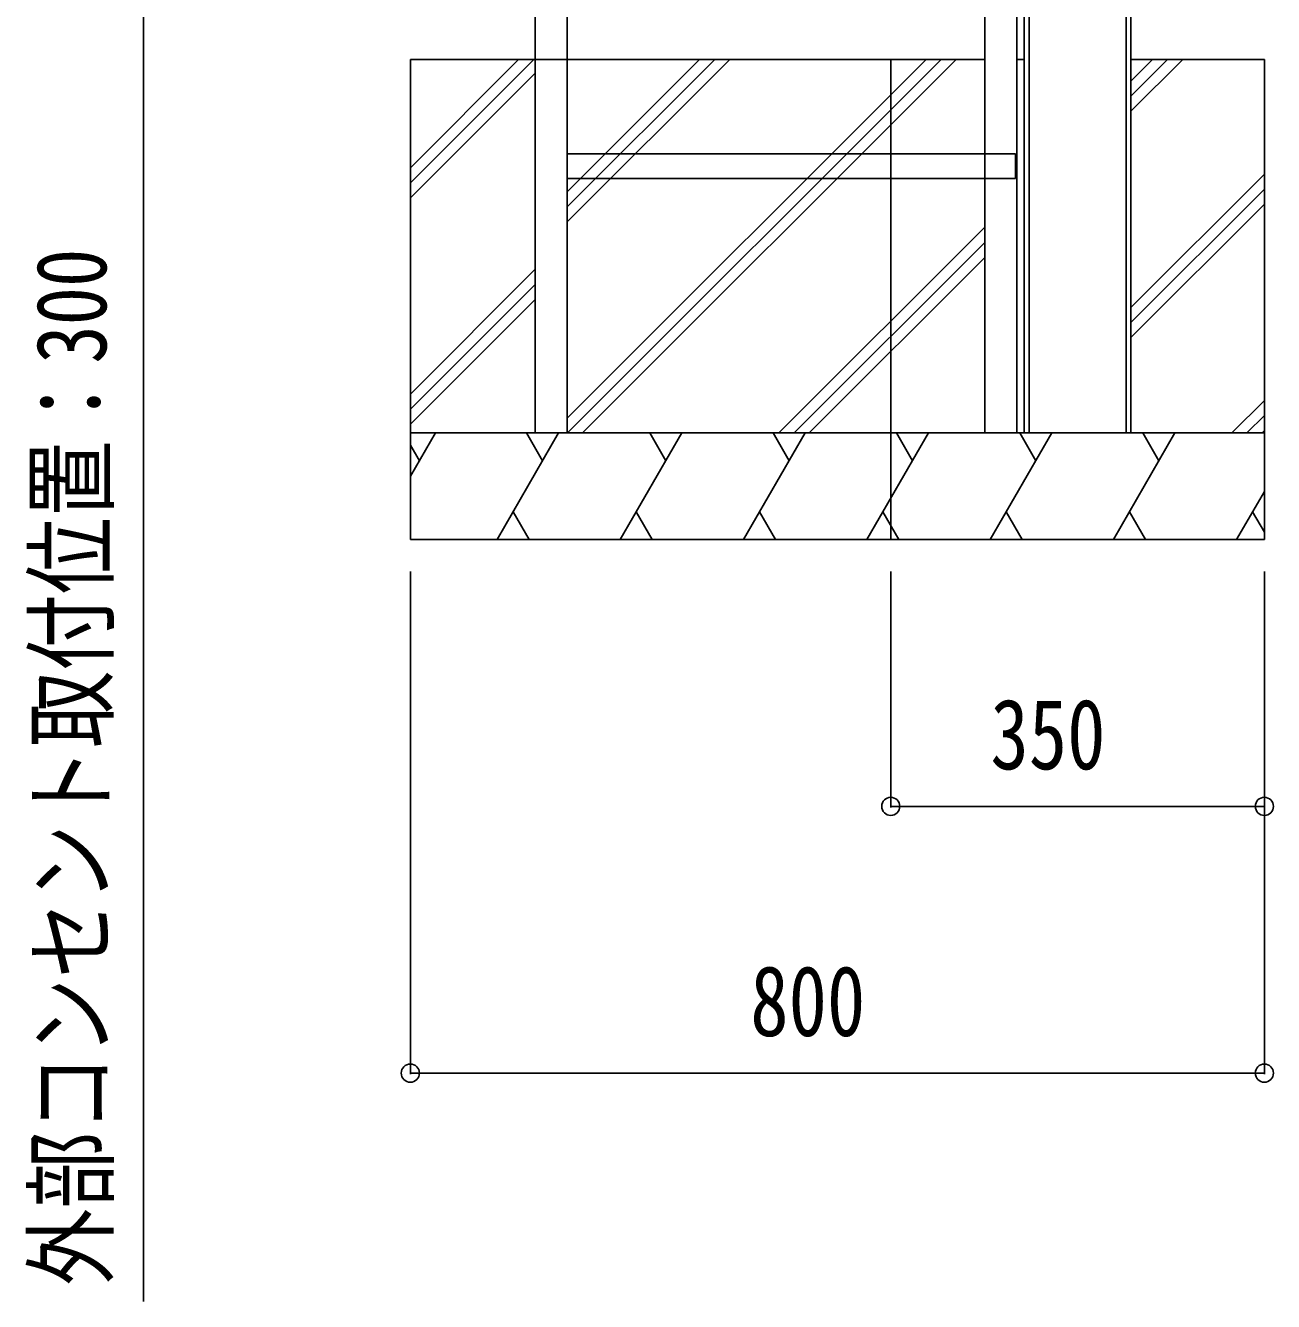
# Model space of a CAD drawing. Units: millimetres, scale not verified. Extents: x -8410 to 8410, y -5940 to 5940.
# Drawn here: x -4842 to -3673, y -1924 to -728 of the extents above; entities that cross this region are included whole.
import ezdxf
from ezdxf.enums import TextEntityAlignment as Align

# ---------------------------------------------------------------- set-up
doc = ezdxf.new("R2010")
doc.units = ezdxf.units.MM
doc.header["$LTSCALE"] = 30
doc.layers.add('0-4_YKK_A1', color=4, linetype='Continuous')
doc.layers.add('0-5_YKK_D', color=6, linetype='Continuous')
doc.styles.add('ＭＳ ゴシック', font='')
doc.styles.get('ＭＳ ゴシック').set_extended_font_data('MS Gothic')

msp = doc.modelspace()

# ---------------------------------------------------------------- linework, layer by layer
at = {"layer": '0-4_YKK_A1'}
for p, q in [((-4364.1, 420.5), (-4364.1, -1110)), ((-4334.1, 420.5), (-4334.1, -1110)), ((-3943.1, 420.5), (-3943.1, -1110)), ((-3913.1, -637.5), (-3913.1, -1110)), ((-3906.1, -660), (-3906.1, -1110)), ((-3901.6, -660), (-3901.6, -1110)), ((-3810.6, -660), (-3810.6, -1110)), ((-3806.1, -660), (-3806.1, -1110)), ((-4481.1, -760), (-4481.1, -1210)), ((-3943.1, -760), (-4481.1, -760)), ((-4481.1, -861.44), (-4379.66, -760)), ((-4481.1, -875.58), (-4365.52, -760)), ((-4334.1, -883.97), (-4210.14, -760)), ((-4334.1, -1096.1), (-3998, -760)), ((-4334.1, -898.11), (-4195.99, -760)), ((-4334.1, -912.25), (-4181.85, -760)), ((-4333.86, -1110), (-3983.86, -760)), ((-4319.72, -1110), (-3969.72, -760)), ((-4031.1, -760), (-4031.1, -1210)), ((-3906.1, -760.07), (-3913.1, -760.07)), ((-3681.1, -760), (-3806.1, -760)), ((-3806.1, -780.23), (-3785.87, -760)), ((-3806.1, -794.38), (-3771.73, -760)), ((-3806.1, -808.52), (-3757.59, -760)), ((-3681.1, -760), (-3681.1, -1210)), ((-4481.1, -889.73), (-4364.1, -772.73)), ((-4334.1, -848.5), (-4334.1, -871.5)), ((-3914.3, -848.5), (-3914.3, -871.5)), ((-3806.1, -992.37), (-3681.1, -867.37)), ((-3806.1, -1006.51), (-3681.1, -881.51)), ((-3806.1, -1020.65), (-3681.1, -895.65)), ((-4135.87, -1110), (-3943.1, -917.23)), ((-4121.73, -1110), (-3943.1, -931.38)), ((-4481.1, -1073.57), (-4364.1, -956.57)), ((-4107.59, -1110), (-3943.1, -945.52)), ((-4481.1, -1087.72), (-4364.1, -970.72)), ((-4481.1, -1101.86), (-4364.1, -984.86)), ((-3711.61, -1110), (-3681.1, -1079.5)), ((-3697.47, -1110), (-3681.1, -1093.64)), ((-3681.1, -1110), (-4481.1, -1110)), ((-4481.1, -1150.6), (-4457.67, -1110)), ((-4399.93, -1210), (-4342.2, -1110)), ((-4372.2, -1110), (-4357.2, -1135.98)), ((-4284.46, -1210), (-4226.73, -1110)), ((-4256.73, -1110), (-4241.73, -1135.98)), ((-4168.99, -1210), (-4111.26, -1110)), ((-4141.26, -1110), (-4126.26, -1135.98)), ((-4053.52, -1210), (-3995.79, -1110)), ((-4025.79, -1110), (-4010.79, -1135.98)), ((-3938.05, -1210), (-3880.32, -1110)), ((-3910.32, -1110), (-3895.32, -1135.98)), ((-3906.1, -1110), (-3806.1, -1110)), ((-3822.58, -1210), (-3764.85, -1110)), ((-3794.85, -1110), (-3779.85, -1135.98)), ((-3683.32, -1110), (-3681.1, -1107.78)), ((-4481.1, -1121.37), (-4472.67, -1135.98)), ((-3707.11, -1210), (-3681.1, -1164.95)), ((-4369.93, -1210), (-4384.93, -1184.02)), ((-4254.46, -1210), (-4269.46, -1184.02)), ((-4138.99, -1210), (-4153.99, -1184.02)), ((-4023.52, -1210), (-4038.52, -1184.02)), ((-3908.05, -1210), (-3923.05, -1184.02)), ((-3792.58, -1210), (-3807.58, -1184.02)), ((-3681.1, -1203.08), (-3692.11, -1184.02)), ((-3681.1, -1210), (-4481.1, -1210))]:
    msp.add_line(p, q, dxfattribs=at)
for points in [[(-4334.1, -848.5), (-3943.1, -848.5), (-3914.3, -848.5)], [(-4334.1, -871.5), (-3943.1, -871.5), (-3914.3, -871.5)]]:
    msp.add_lwpolyline(points, dxfattribs=at)
at = {"layer": '0-5_YKK_D'}
for p, q in [((-4481.1, -1240), (-4481.1, -1711)), ((-4031.1, -1240), (-4031.1, -1461)), ((-3681.1, -1240), (-3681.1, -1711)), ((-3681.1, -1240), (-3681.1, -1461)), ((-4031.1, -1460), (-3681.1, -1460)), ((-3681.1, -1710), (-4481.1, -1710))]:
    msp.add_line(p, q, dxfattribs=at)
msp.add_lwpolyline([(-4731.1, -360), (-4731.1, -660), (-4731.1, -1924)], dxfattribs=at)
for centre in [(-4031.1, -1460), (-3681.1, -1460), (-4481.1, -1710), (-3681.1, -1710)]:
    msp.add_circle(centre, 8.5, dxfattribs=at)

# ---------------------------------------------------------------- texts
at = {"layer": '0-5_YKK_D', "style": 'ＭＳ ゴシック', "width": 0.8}
msp.add_text('外部コンセント取付位置：300', height=65.98, rotation=90, dxfattribs=at).set_placement((-4746.1, -1909), align=Align.BOTTOM_LEFT)
for s, p in [('350', (-3937.7, -1445)), ('800', (-4162.7, -1695))]:
    msp.add_text(s, height=65.98, dxfattribs=at).set_placement(p, align=Align.BOTTOM_LEFT)

doc.saveas('drawing.dxf')
